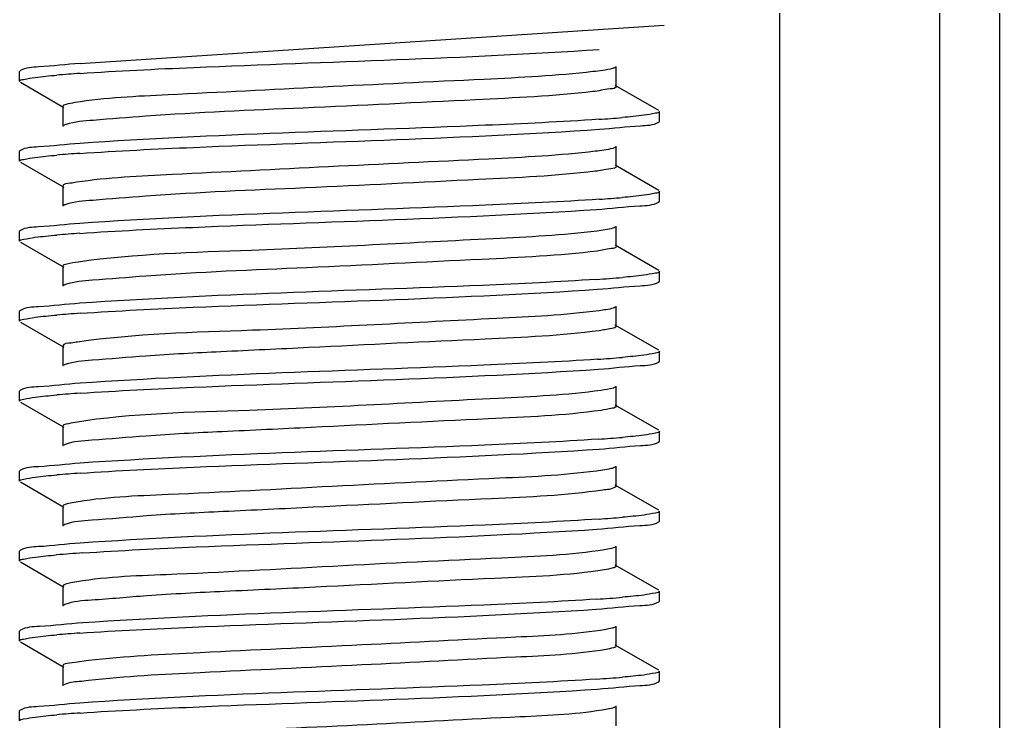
# Model space of a CAD drawing. Extents: x 1382187 to 1725648, y 860327 to 1571294.
# Drawn here: x 1506708.5 to 1507000.2, y 1252472 to 1252681.1 of the extents above; entities that cross this region are included whole.
import ezdxf

# ---------------------------------------------------------------- set-up
doc = ezdxf.new("R2010")
doc.units = 0
doc.header["$LTSCALE"] = 1000
doc.header["$MEASUREMENT"] = 0

msp = doc.modelspace()

# ---------------------------------------------------------------- linework, layer by layer
at = {"linetype": 'Continuous'}
for p, q in [((1506934.68, 1253335.18), (1506934.68, 1248594.16)), ((1506982.31, 1253335.18), (1506982.31, 1248594.16)), ((1507000.17, 1253335.18), (1507000.17, 1248594.16)), ((1506726.45, 1252668.02), (1506900.39, 1252679.44)), ((1506708.69, 1252665.91), (1506708.46, 1252665.65)), ((1506708.46, 1252662.67), (1506708.46, 1252665.65)), ((1506708.46, 1252662.67), (1506708.46, 1252665.65)), ((1506886.07, 1252661.19), (1506886.07, 1252667.14)), ((1506708.69, 1252662.41), (1506721.61, 1252654.93)), ((1506898.74, 1252654.01), (1506885.81, 1252661.49)), ((1506721.35, 1252655.23), (1506721.35, 1252649.28)), ((1506898.96, 1252650.77), (1506898.96, 1252653.74)), ((1506898.96, 1252650.77), (1506898.96, 1252653.74)), ((1506898.74, 1252650.51), (1506898.96, 1252650.77)), ((1506708.69, 1252642.1), (1506708.46, 1252641.84)), ((1506708.46, 1252638.86), (1506708.46, 1252641.84)), ((1506708.46, 1252638.86), (1506708.46, 1252641.84)), ((1506886.07, 1252637.37), (1506886.07, 1252643.33)), ((1506708.69, 1252638.6), (1506721.61, 1252631.12)), ((1506898.74, 1252630.19), (1506885.81, 1252637.67)), ((1506721.35, 1252631.42), (1506721.35, 1252625.47)), ((1506898.96, 1252626.96), (1506898.96, 1252629.93)), ((1506898.96, 1252626.96), (1506898.96, 1252629.93)), ((1506898.74, 1252626.69), (1506898.96, 1252626.96)), ((1506708.69, 1252618.29), (1506708.46, 1252618.03)), ((1506886.07, 1252613.56), (1506886.07, 1252619.51)), ((1506708.46, 1252615.05), (1506708.46, 1252618.03)), ((1506708.46, 1252615.05), (1506708.46, 1252618.03)), ((1506708.69, 1252614.79), (1506721.61, 1252607.31)), ((1506898.74, 1252606.38), (1506885.81, 1252613.86)), ((1506721.35, 1252607.61), (1506721.35, 1252601.65)), ((1506898.96, 1252603.14), (1506898.96, 1252606.12)), ((1506898.96, 1252603.14), (1506898.96, 1252606.12)), ((1506898.74, 1252602.88), (1506898.96, 1252603.14)), ((1506886.07, 1252589.75), (1506886.07, 1252595.7)), ((1506708.69, 1252594.47), (1506708.46, 1252594.21)), ((1506708.46, 1252591.24), (1506708.46, 1252594.21)), ((1506708.46, 1252591.24), (1506708.46, 1252594.21)), ((1506708.69, 1252590.97), (1506721.61, 1252583.49)), ((1506898.74, 1252582.57), (1506885.81, 1252590.05)), ((1506721.35, 1252583.79), (1506721.35, 1252577.84)), ((1506898.96, 1252579.33), (1506898.96, 1252582.31)), ((1506722.06, 1252578.34), (1506721.61, 1252578.14)), ((1506898.74, 1252579.07), (1506898.96, 1252579.33)), ((1506886.07, 1252565.93), (1506886.07, 1252571.89)), ((1506708.69, 1252570.66), (1506708.46, 1252570.4)), ((1506708.46, 1252567.42), (1506708.46, 1252570.4)), ((1506708.46, 1252567.42), (1506708.46, 1252570.4)), ((1506708.69, 1252567.16), (1506721.61, 1252559.68)), ((1506898.74, 1252558.75), (1506885.81, 1252566.24)), ((1506721.35, 1252559.98), (1506721.35, 1252554.03)), ((1506898.96, 1252555.52), (1506898.96, 1252558.49)), ((1506898.96, 1252555.52), (1506898.96, 1252558.49)), ((1506722.01, 1252554.51), (1506721.61, 1252554.33)), ((1506898.74, 1252555.26), (1506898.96, 1252555.52)), ((1506708.69, 1252546.85), (1506708.46, 1252546.59)), ((1506708.46, 1252543.61), (1506708.46, 1252546.59)), ((1506708.46, 1252543.61), (1506708.46, 1252546.59)), ((1506886.07, 1252542.12), (1506886.07, 1252548.08)), ((1506708.69, 1252543.35), (1506721.61, 1252535.87)), ((1506898.74, 1252534.94), (1506885.81, 1252542.42)), ((1506721.35, 1252536.17), (1506721.35, 1252530.22)), ((1506898.96, 1252531.7), (1506898.96, 1252534.68)), ((1506898.96, 1252531.7), (1506898.96, 1252534.68)), ((1506721.96, 1252530.68), (1506721.61, 1252530.52)), ((1506898.74, 1252531.44), (1506898.96, 1252531.7)), ((1506708.69, 1252523.03), (1506708.46, 1252522.77)), ((1506708.46, 1252519.8), (1506708.46, 1252522.77)), ((1506708.46, 1252519.8), (1506708.46, 1252522.77)), ((1506886.07, 1252518.31), (1506886.07, 1252524.26)), ((1506708.69, 1252519.54), (1506721.61, 1252512.05)), ((1506898.74, 1252511.13), (1506885.81, 1252518.61)), ((1506721.35, 1252512.36), (1506721.35, 1252506.4)), ((1506898.96, 1252507.89), (1506898.96, 1252510.87)), ((1506898.96, 1252507.89), (1506898.96, 1252510.87)), ((1506898.74, 1252507.63), (1506898.96, 1252507.89)), ((1506721.93, 1252506.85), (1506721.61, 1252506.7)), ((1506708.69, 1252499.22), (1506708.46, 1252498.96)), ((1506708.46, 1252495.98), (1506708.46, 1252498.96)), ((1506708.46, 1252495.98), (1506708.46, 1252498.96)), ((1506886.07, 1252494.5), (1506886.07, 1252500.45)), ((1506708.69, 1252495.72), (1506721.61, 1252488.24)), ((1506898.74, 1252487.32), (1506885.81, 1252494.8)), ((1506721.35, 1252488.54), (1506721.35, 1252482.59)), ((1506898.96, 1252484.08), (1506898.96, 1252487.05)), ((1506898.96, 1252484.08), (1506898.96, 1252487.05)), ((1506898.74, 1252483.82), (1506898.96, 1252484.08)), ((1506708.69, 1252475.41), (1506708.46, 1252475.15)), ((1506886.07, 1252470.68), (1506886.07, 1252476.64)), ((1506708.46, 1252472.17), (1506708.46, 1252475.15)), ((1506708.46, 1252472.17), (1506708.46, 1252475.15))]:
    msp.add_line(p, q, dxfattribs=at)
for centre, radius, start, end in [((1506753.83, 1252256.21), 409.75, 93.8309, 94.8034), ((1506853.62, 1253059.95), 409.49, 273.831, 274.805), ((1506753.74, 1252233.51), 408.64, 93.8384, 94.8035), ((1506853.73, 1253034.75), 408.1, 273.8416, 274.804), ((1506753.74, 1252209.62), 408.71, 93.8379, 94.8036), ((1506852.65, 1253024.43), 421.63, 273.7501, 274.8057), ((1506753.84, 1252184.61), 409.9, 93.83, 94.8034), ((1506853.06, 1252995.45), 416.44, 273.7834, 274.8062), ((1506753.86, 1252160.53), 410.18, 93.8281, 94.8033), ((1506853.39, 1252967.52), 412.32, 273.8111, 274.8058), ((1506753.83, 1252137.12), 409.77, 93.8308, 94.8034), ((1506853.61, 1252940.96), 409.56, 273.8305, 274.805), ((1506754.87, 1252100.3), 422.82, 93.743, 94.805), ((1506852.77, 1252927.67), 420.12, 273.7591, 274.8063), ((1506753.74, 1252090.61), 408.65, 93.8383, 94.8036), ((1506852.64, 1252905.55), 421.81, 273.7489, 274.8056), ((1506753.84, 1252065.57), 409.88, 93.8301, 94.8034)]:
    msp.add_arc(centre, radius, start, end, dxfattribs=at)
for points, knots in [([(1506726.45, 1252665.04), (1506737.73, 1252665.81), (1506789.24, 1252668.29), (1506840.81, 1252669.48), (1506880.98, 1252672.21)], [0, 0, 0, 0, 0.219207, 1, 1, 1, 1]), ([(1506726.48, 1252668.02), (1506722.36, 1252667.74), (1506716.59, 1252666.94), (1506710.29, 1252666.83), (1506708.69, 1252665.91)], [0, 0, 0, 0, 0.690341, 1, 1, 1, 1]), ([(1506879.16, 1252665.57), (1506868.38, 1252664.34), (1506841.56, 1252662.99), (1506799.37, 1252661.04), (1506758.79, 1252658.89), (1506734.05, 1252657.81), (1506724.87, 1252656.34)], [0, 0, 0, 0, 0.210492, 0.520764, 0.819615, 1, 1, 1, 1]), ([(1506885.81, 1252666.84), (1506885.56, 1252666.69), (1506883.37, 1252666.02), (1506881.11, 1252665.8), (1506879.16, 1252665.57)], [0, 0, 0, 0, 0.130925, 1, 1, 1, 1]), ([(1506708.46, 1252662.67), (1506708.46, 1252663.11), (1506710.75, 1252663.39), (1506711.91, 1252663.71), (1506713.06, 1252663.86)], [0, 0, 0, 0, 0.271512, 1, 1, 1, 1]), ([(1506879.16, 1252659.62), (1506867.54, 1252658.29), (1506838.75, 1252656.94), (1506794.4, 1252654.71), (1506756.37, 1252653.22), (1506732.92, 1252651.25), (1506724.89, 1252650.65), (1506722.28, 1252649.85)], [0, 0, 0, 0, 0.223118, 0.549331, 0.848052, 0.947905, 1, 1, 1, 1]), ([(1506886.07, 1252661.19), (1506886.08, 1252660.55), (1506882.56, 1252660.32), (1506880.89, 1252659.82), (1506879.16, 1252659.62)], [0, 0, 0, 0, 0.268344, 1, 1, 1, 1]), ([(1506724.87, 1252656.34), (1506723.98, 1252656.2), (1506723.03, 1252655.97), (1506721.35, 1252655.58), (1506721.35, 1252655.23)], [0, 0, 0, 0, 0.719855, 1, 1, 1, 1]), ([(1506898.96, 1252653.74), (1506898.96, 1252653.31), (1506896.7, 1252653.03), (1506895.55, 1252652.72), (1506894.4, 1252652.57)], [0, 0, 0, 0, 0.27162, 1, 1, 1, 1]), ([(1506880.98, 1252651.38), (1506869.7, 1252650.61), (1506818.19, 1252648.13), (1506766.62, 1252646.94), (1506726.45, 1252644.21)], [0, 0, 0, 0, 0.219225, 1, 1, 1, 1]), ([(1506881.07, 1252648.41), (1506885.16, 1252648.69), (1506890.89, 1252649.48), (1506897.14, 1252649.59), (1506898.74, 1252650.51)], [0, 0, 0, 0, 0.690204, 1, 1, 1, 1]), ([(1506722.28, 1252649.85), (1506722.15, 1252649.81), (1506721.92, 1252649.73), (1506721.7, 1252649.63), (1506721.61, 1252649.58)], [0, 0, 0, 0, 0.565422, 1, 1, 1, 1]), ([(1506726.38, 1252641.22), (1506737.67, 1252641.99), (1506789.23, 1252644.48), (1506840.86, 1252645.67), (1506881.07, 1252648.41)], [0, 0, 0, 0, 0.219144, 1, 1, 1, 1]), ([(1506726.45, 1252644.21), (1506722.34, 1252643.93), (1506716.57, 1252643.13), (1506710.29, 1252643.02), (1506708.69, 1252642.1)], [0, 0, 0, 0, 0.690315, 1, 1, 1, 1]), ([(1506879.81, 1252641.84), (1506869.29, 1252640.57), (1506842.79, 1252639.26), (1506800.83, 1252637.28), (1506759.93, 1252635.17), (1506734.82, 1252634.02), (1506725.36, 1252632.61)], [0, 0, 0, 0, 0.205418, 0.513768, 0.814544, 1, 1, 1, 1]), ([(1506885.81, 1252643.02), (1506885.58, 1252642.89), (1506883.61, 1252642.26), (1506881.57, 1252642.05), (1506879.81, 1252641.84)], [0, 0, 0, 0, 0.133703, 1, 1, 1, 1]), ([(1506708.46, 1252638.86), (1506708.46, 1252639.29), (1506710.74, 1252639.58), (1506711.89, 1252639.89), (1506713.04, 1252640.04)], [0, 0, 0, 0, 0.271571, 1, 1, 1, 1]), ([(1506879.81, 1252635.89), (1506868.3, 1252634.5), (1506839.45, 1252633.18), (1506794.89, 1252630.9), (1506756.47, 1252629.44), (1506732.83, 1252627.41), (1506724.77, 1252626.84), (1506722.19, 1252626.01)], [0, 0, 0, 0, 0.220204, 0.547586, 0.848383, 0.94851, 1, 1, 1, 1]), ([(1506886.07, 1252637.37), (1506886.08, 1252636.79), (1506882.91, 1252636.51), (1506881.38, 1252636.07), (1506879.81, 1252635.89)], [0, 0, 0, 0, 0.269649, 1, 1, 1, 1]), ([(1506725.36, 1252632.61), (1506724.78, 1252632.52), (1506723.64, 1252632.2), (1506721.36, 1252632.23), (1506721.35, 1252631.42)], [0, 0, 0, 0, 0.421018, 1, 1, 1, 1]), ([(1506898.96, 1252629.93), (1506898.96, 1252629.5), (1506896.69, 1252629.21), (1506895.54, 1252628.9), (1506894.4, 1252628.75)], [0, 0, 0, 0, 0.271621, 1, 1, 1, 1]), ([(1506881.07, 1252627.57), (1506869.79, 1252626.8), (1506818.23, 1252624.32), (1506766.6, 1252623.13), (1506726.38, 1252620.39)], [0, 0, 0, 0, 0.219059, 1, 1, 1, 1]), ([(1506722.19, 1252626.01), (1506722.08, 1252625.97), (1506721.88, 1252625.9), (1506721.69, 1252625.81), (1506721.61, 1252625.77)], [0, 0, 0, 0, 0.559972, 1, 1, 1, 1]), ([(1506726.39, 1252617.41), (1506737.57, 1252618.17), (1506788.85, 1252620.65), (1506840.19, 1252621.86), (1506880.23, 1252624.54)], [0, 0, 0, 0, 0.218315, 1, 1, 1, 1]), ([(1506880.23, 1252624.54), (1506884.52, 1252624.82), (1506890.52, 1252625.66), (1506897.07, 1252625.74), (1506898.74, 1252626.69)], [0, 0, 0, 0, 0.691064, 1, 1, 1, 1]), ([(1506726.38, 1252620.39), (1506722.29, 1252620.11), (1506716.55, 1252619.31), (1506710.29, 1252619.2), (1506708.69, 1252618.29)], [0, 0, 0, 0, 0.690246, 1, 1, 1, 1]), ([(1506885.81, 1252619.21), (1506885.6, 1252619.09), (1506883.83, 1252618.5), (1506882, 1252618.3), (1506880.43, 1252618.1)], [0, 0, 0, 0, 0.136714, 1, 1, 1, 1]), ([(1506708.46, 1252615.05), (1506708.46, 1252615.48), (1506710.74, 1252615.77), (1506711.89, 1252616.08), (1506713.04, 1252616.23)], [0, 0, 0, 0, 0.271569, 1, 1, 1, 1]), ([(1506880.43, 1252618.1), (1506870.17, 1252616.8), (1506835.79, 1252615.17), (1506784.34, 1252612.26), (1506742.96, 1252611.27), (1506725.89, 1252608.87)], [0, 0, 0, 0, 0.200359, 0.665926, 1, 1, 1, 1]), ([(1506886.07, 1252613.56), (1506886.08, 1252613.03), (1506883.25, 1252612.72), (1506881.84, 1252612.33), (1506880.43, 1252612.15)], [0, 0, 0, 0, 0.271205, 1, 1, 1, 1]), ([(1506880.43, 1252612.15), (1506869.03, 1252610.71), (1506840.16, 1252609.43), (1506795.4, 1252607.1), (1506756.62, 1252605.66), (1506732.78, 1252603.58), (1506724.68, 1252603.04), (1506722.12, 1252602.17)], [0, 0, 0, 0, 0.217121, 0.545559, 0.848485, 0.948981, 1, 1, 1, 1]), ([(1506725.89, 1252608.87), (1506724.75, 1252608.71), (1506723.58, 1252608.41), (1506721.35, 1252608.04), (1506721.35, 1252607.61)], [0, 0, 0, 0, 0.725085, 1, 1, 1, 1]), ([(1506880.23, 1252603.7), (1506868.91, 1252602.94), (1506817.63, 1252600.49), (1506766.28, 1252599.29), (1506726.39, 1252596.58)], [0, 0, 0, 0, 0.221032, 1, 1, 1, 1]), ([(1506898.96, 1252606.12), (1506898.96, 1252605.68), (1506896.63, 1252605.4), (1506895.45, 1252605.08), (1506894.28, 1252604.92)], [0, 0, 0, 0, 0.271165, 1, 1, 1, 1]), ([(1506722.12, 1252602.17), (1506722.02, 1252602.14), (1506721.85, 1252602.07), (1506721.68, 1252602), (1506721.61, 1252601.96)], [0, 0, 0, 0, 0.555073, 1, 1, 1, 1]), ([(1506726.46, 1252593.6), (1506737.68, 1252594.37), (1506789.04, 1252596.84), (1506840.47, 1252598.05), (1506880.54, 1252600.75)], [0, 0, 0, 0, 0.218794, 1, 1, 1, 1]), ([(1506880.54, 1252600.75), (1506884.76, 1252601.03), (1506890.66, 1252601.85), (1506897.1, 1252601.94), (1506898.74, 1252602.88)], [0, 0, 0, 0, 0.69076, 1, 1, 1, 1]), ([(1506726.39, 1252596.58), (1506722.29, 1252596.3), (1506716.55, 1252595.5), (1506710.29, 1252595.39), (1506708.69, 1252594.47)], [0, 0, 0, 0, 0.690251, 1, 1, 1, 1]), ([(1506885.81, 1252595.4), (1506885.61, 1252595.28), (1506884.05, 1252594.75), (1506882.41, 1252594.55), (1506881.01, 1252594.37)], [0, 0, 0, 0, 0.139964, 1, 1, 1, 1]), ([(1506708.46, 1252591.24), (1506708.46, 1252591.67), (1506710.75, 1252591.95), (1506711.91, 1252592.27), (1506713.06, 1252592.42)], [0, 0, 0, 0, 0.271503, 1, 1, 1, 1]), ([(1506881.01, 1252594.37), (1506870.87, 1252593.01), (1506836.39, 1252591.42), (1506784.7, 1252588.43), (1506742.94, 1252587.5), (1506725.73, 1252585.04)], [0, 0, 0, 0, 0.197233, 0.664604, 1, 1, 1, 1]), ([(1506886.07, 1252589.75), (1506886.08, 1252589.27), (1506883.57, 1252588.92), (1506882.28, 1252588.58), (1506881.01, 1252588.41)], [0, 0, 0, 0, 0.272967, 1, 1, 1, 1]), ([(1506881.01, 1252588.41), (1506869.75, 1252586.91), (1506840.88, 1252585.65), (1506803.34, 1252583.79), (1506769.7, 1252582.18), (1506748.12, 1252581.14), (1506732.76, 1252579.74), (1506724.6, 1252579.23), (1506722.06, 1252578.34)], [0, 0, 0, 0, 0.213883, 0.543283, 0.707942, 0.848388, 0.949336, 1, 1, 1, 1]), ([(1506725.73, 1252585.04), (1506725.09, 1252584.94), (1506723.86, 1252584.59), (1506721.35, 1252584.68), (1506721.35, 1252583.79)], [0, 0, 0, 0, 0.42179, 1, 1, 1, 1]), ([(1506898.96, 1252582.31), (1506898.96, 1252581.87), (1506896.66, 1252581.59), (1506895.5, 1252581.27), (1506894.34, 1252581.12)], [0, 0, 0, 0, 0.27139, 1, 1, 1, 1]), ([(1506880.54, 1252579.91), (1506869.24, 1252579.15), (1506817.88, 1252576.68), (1506766.46, 1252575.49), (1506726.46, 1252572.77)], [0, 0, 0, 0, 0.220239, 1, 1, 1, 1]), ([(1506880.8, 1252576.95), (1506884.95, 1252577.23), (1506890.77, 1252578.04), (1506897.12, 1252578.14), (1506898.74, 1252579.07)], [0, 0, 0, 0, 0.690501, 1, 1, 1, 1]), ([(1506726.48, 1252569.79), (1506737.73, 1252570.56), (1506789.17, 1252573.03), (1506840.68, 1252574.23), (1506880.8, 1252576.95)], [0, 0, 0, 0, 0.219088, 1, 1, 1, 1]), ([(1506726.46, 1252572.77), (1506722.35, 1252572.49), (1506716.58, 1252571.69), (1506710.29, 1252571.58), (1506708.69, 1252570.66)], [0, 0, 0, 0, 0.690324, 1, 1, 1, 1]), ([(1506885.81, 1252571.59), (1506885.63, 1252571.48), (1506884.25, 1252570.99), (1506882.8, 1252570.8), (1506881.57, 1252570.63)], [0, 0, 0, 0, 0.143518, 1, 1, 1, 1]), ([(1506708.46, 1252567.42), (1506708.46, 1252567.86), (1506710.75, 1252568.14), (1506711.91, 1252568.46), (1506713.07, 1252568.61)], [0, 0, 0, 0, 0.27149, 1, 1, 1, 1]), ([(1506881.57, 1252570.63), (1506871.42, 1252569.2), (1506836.43, 1252567.67), (1506784.34, 1252564.47), (1506742.1, 1252563.81), (1506724.96, 1252561.11)], [0, 0, 0, 0, 0.195888, 0.668212, 1, 1, 1, 1]), ([(1506886.07, 1252565.93), (1506886.07, 1252565.5), (1506883.86, 1252565.14), (1506882.7, 1252564.83), (1506881.57, 1252564.68)], [0, 0, 0, 0, 0.275042, 1, 1, 1, 1]), ([(1506881.57, 1252564.68), (1506870.46, 1252563.11), (1506841.59, 1252561.91), (1506803.99, 1252560), (1506770.05, 1252558.38), (1506748.23, 1252557.34), (1506732.76, 1252555.91), (1506724.53, 1252555.43), (1506722.01, 1252554.51)], [0, 0, 0, 0, 0.210506, 0.540786, 0.706621, 0.84812, 0.949594, 1, 1, 1, 1]), ([(1506724.96, 1252561.11), (1506724.05, 1252560.96), (1506723.09, 1252560.73), (1506721.35, 1252560.34), (1506721.35, 1252559.98)], [0, 0, 0, 0, 0.720573, 1, 1, 1, 1]), ([(1506898.96, 1252558.49), (1506898.96, 1252558.06), (1506896.69, 1252557.78), (1506895.53, 1252557.46), (1506894.38, 1252557.31)], [0, 0, 0, 0, 0.271542, 1, 1, 1, 1]), ([(1506880.8, 1252556.11), (1506869.51, 1252555.35), (1506818.07, 1252552.87), (1506766.57, 1252551.68), (1506726.48, 1252548.96)], [0, 0, 0, 0, 0.219626, 1, 1, 1, 1]), ([(1506880.97, 1252553.15), (1506885.08, 1252553.43), (1506890.85, 1252554.23), (1506897.13, 1252554.34), (1506898.74, 1252555.26)], [0, 0, 0, 0, 0.690315, 1, 1, 1, 1]), ([(1506726.45, 1252545.98), (1506737.73, 1252546.74), (1506789.24, 1252549.23), (1506840.81, 1252550.42), (1506880.97, 1252553.15)], [0, 0, 0, 0, 0.219207, 1, 1, 1, 1]), ([(1506726.48, 1252548.96), (1506722.36, 1252548.68), (1506716.59, 1252547.88), (1506710.29, 1252547.77), (1506708.69, 1252546.85)], [0, 0, 0, 0, 0.690341, 1, 1, 1, 1]), ([(1506882.09, 1252546.89), (1506871.92, 1252545.37), (1506844.98, 1252544.21), (1506801.84, 1252542.08), (1506759.48, 1252539.76), (1506733.52, 1252538.84), (1506724.12, 1252537.15)], [0, 0, 0, 0, 0.195054, 0.509751, 0.81902, 1, 1, 1, 1]), ([(1506885.81, 1252547.77), (1506885.41, 1252547.54), (1506884.15, 1252547.24), (1506882.9, 1252547.01), (1506882.09, 1252546.89)], [0, 0, 0, 0, 0.361946, 1, 1, 1, 1]), ([(1506708.46, 1252543.61), (1506708.46, 1252544.04), (1506710.75, 1252544.33), (1506711.91, 1252544.64), (1506713.06, 1252544.79)], [0, 0, 0, 0, 0.271511, 1, 1, 1, 1]), ([(1506882.09, 1252540.94), (1506871.14, 1252539.3), (1506842.3, 1252538.17), (1506804.65, 1252536.21), (1506770.43, 1252534.59), (1506748.37, 1252533.55), (1506732.77, 1252532.08), (1506724.48, 1252531.63), (1506721.96, 1252530.68)], [0, 0, 0, 0, 0.207, 0.538089, 0.705109, 0.8477, 0.949766, 1, 1, 1, 1]), ([(1506886.07, 1252542.12), (1506886.07, 1252541.99), (1506884.71, 1252541.04), (1506883.36, 1252541.13), (1506882.09, 1252540.94)], [0, 0, 0, 0, 0.092175, 1, 1, 1, 1]), ([(1506724.12, 1252537.15), (1506723.42, 1252537.03), (1506722.64, 1252536.85), (1506721.35, 1252536.45), (1506721.35, 1252536.17)], [0, 0, 0, 0, 0.714305, 1, 1, 1, 1]), ([(1506898.96, 1252534.68), (1506898.96, 1252534.25), (1506896.7, 1252533.96), (1506895.55, 1252533.65), (1506894.4, 1252533.5)], [0, 0, 0, 0, 0.271618, 1, 1, 1, 1]), ([(1506880.97, 1252532.31), (1506869.69, 1252531.55), (1506818.19, 1252529.07), (1506766.62, 1252527.87), (1506726.45, 1252525.14)], [0, 0, 0, 0, 0.219234, 1, 1, 1, 1]), ([(1506880.32, 1252529.29), (1506884.58, 1252529.58), (1506890.56, 1252530.41), (1506897.08, 1252530.49), (1506898.74, 1252531.44)], [0, 0, 0, 0, 0.690986, 1, 1, 1, 1]), ([(1506727.26, 1252522.22), (1506738.5, 1252522.97), (1506789.51, 1252525.42), (1506840.59, 1252526.63), (1506880.32, 1252529.29)], [0, 0, 0, 0, 0.220435, 1, 1, 1, 1]), ([(1506726.45, 1252525.14), (1506722.34, 1252524.86), (1506716.58, 1252524.06), (1506710.29, 1252523.96), (1506708.69, 1252523.03)], [0, 0, 0, 0, 0.690316, 1, 1, 1, 1]), ([(1506882.59, 1252523.16), (1506872.5, 1252521.54), (1506845.41, 1252520.46), (1506801.94, 1252518.28), (1506759.24, 1252515.88), (1506733.09, 1252515.06), (1506723.76, 1252513.28)], [0, 0, 0, 0, 0.192604, 0.509424, 0.820982, 1, 1, 1, 1]), ([(1506885.81, 1252523.96), (1506885.46, 1252523.76), (1506884.36, 1252523.47), (1506883.28, 1252523.27), (1506882.59, 1252523.16)], [0, 0, 0, 0, 0.367593, 1, 1, 1, 1]), ([(1506708.46, 1252519.8), (1506708.46, 1252520.24), (1506710.81, 1252520.52), (1506711.99, 1252520.84), (1506713.17, 1252520.99)], [0, 0, 0, 0, 0.271089, 1, 1, 1, 1]), ([(1506882.59, 1252517.2), (1506871.81, 1252515.48), (1506843, 1252514.43), (1506805.33, 1252512.42), (1506770.83, 1252510.79), (1506748.53, 1252509.76), (1506732.8, 1252508.25), (1506724.43, 1252507.83), (1506721.93, 1252506.85)], [0, 0, 0, 0, 0.203373, 0.535211, 0.703427, 0.847147, 0.949865, 1, 1, 1, 1]), ([(1506886.07, 1252518.31), (1506886.07, 1252517.96), (1506884.41, 1252517.57), (1506883.46, 1252517.34), (1506882.59, 1252517.2)], [0, 0, 0, 0, 0.280331, 1, 1, 1, 1]), ([(1506723.76, 1252513.28), (1506723.15, 1252513.16), (1506722.46, 1252513), (1506721.35, 1252512.61), (1506721.35, 1252512.36)], [0, 0, 0, 0, 0.710691, 1, 1, 1, 1]), ([(1506898.96, 1252510.87), (1506898.96, 1252510.43), (1506896.64, 1252510.15), (1506895.47, 1252509.83), (1506894.3, 1252509.68)], [0, 0, 0, 0, 0.271257, 1, 1, 1, 1]), ([(1506880.32, 1252508.46), (1506869.11, 1252507.71), (1506818.09, 1252505.26), (1506767.01, 1252504.03), (1506727.26, 1252501.38)], [0, 0, 0, 0, 0.219935, 1, 1, 1, 1]), ([(1506880.22, 1252505.47), (1506884.51, 1252505.76), (1506890.52, 1252506.59), (1506897.07, 1252506.67), (1506898.74, 1252507.63)], [0, 0, 0, 0, 0.691075, 1, 1, 1, 1]), ([(1506726.38, 1252498.35), (1506737.56, 1252499.11), (1506788.84, 1252501.58), (1506840.18, 1252502.8), (1506880.22, 1252505.47)], [0, 0, 0, 0, 0.218297, 1, 1, 1, 1]), ([(1506727.26, 1252501.38), (1506722.96, 1252501.1), (1506716.94, 1252500.26), (1506710.36, 1252500.18), (1506708.69, 1252499.22)], [0, 0, 0, 0, 0.691141, 1, 1, 1, 1]), ([(1506883.05, 1252499.42), (1506874.17, 1252497.9), (1506849.83, 1252496.9), (1506809.59, 1252494.69), (1506767.19, 1252492.77), (1506740.03, 1252491.4), (1506728.99, 1252490.19)], [0, 0, 0, 0, 0.175014, 0.471824, 0.784132, 1, 1, 1, 1]), ([(1506885.81, 1252500.15), (1506885.5, 1252499.97), (1506884.57, 1252499.71), (1506883.64, 1252499.52), (1506883.05, 1252499.42)], [0, 0, 0, 0, 0.373885, 1, 1, 1, 1]), ([(1506708.46, 1252495.98), (1506708.46, 1252496.42), (1506710.74, 1252496.7), (1506711.89, 1252497.02), (1506713.04, 1252497.16)], [0, 0, 0, 0, 0.271572, 1, 1, 1, 1]), ([(1506883.05, 1252493.47), (1506874.17, 1252491.95), (1506849.83, 1252490.95), (1506809.59, 1252488.73), (1506767.19, 1252486.82), (1506740.03, 1252485.44), (1506728.99, 1252484.23)], [0, 0, 0, 0, 0.175014, 0.471824, 0.784132, 1, 1, 1, 1]), ([(1506886.07, 1252494.5), (1506886.07, 1252494.19), (1506884.65, 1252493.79), (1506883.81, 1252493.6), (1506883.05, 1252493.47)], [0, 0, 0, 0, 0.283723, 1, 1, 1, 1]), ([(1506728.99, 1252490.19), (1506727.08, 1252489.98), (1506725.25, 1252489.42), (1506721.35, 1252489.24), (1506721.35, 1252488.54)], [0, 0, 0, 0, 0.732819, 1, 1, 1, 1]), ([(1506898.96, 1252487.05), (1506898.96, 1252486.61), (1506896.63, 1252486.33), (1506895.45, 1252486.01), (1506894.27, 1252485.86)], [0, 0, 0, 0, 0.271157, 1, 1, 1, 1]), ([(1506728.99, 1252484.23), (1506728.06, 1252484.13), (1506725.62, 1252483.77), (1506722.97, 1252483.68), (1506721.61, 1252482.89)], [0, 0, 0, 0, 0.371801, 1, 1, 1, 1]), ([(1506880.22, 1252484.64), (1506868.9, 1252483.88), (1506817.62, 1252481.42), (1506766.28, 1252480.23), (1506726.38, 1252477.51)], [0, 0, 0, 0, 0.22106, 1, 1, 1, 1]), ([(1506726.46, 1252474.54), (1506737.68, 1252475.3), (1506789.04, 1252477.78), (1506840.46, 1252478.98), (1506880.53, 1252481.68)], [0, 0, 0, 0, 0.218782, 1, 1, 1, 1]), ([(1506880.53, 1252481.68), (1506884.75, 1252481.96), (1506890.65, 1252482.78), (1506897.1, 1252482.88), (1506898.74, 1252483.82)], [0, 0, 0, 0, 0.69077, 1, 1, 1, 1]), ([(1506726.38, 1252477.51), (1506722.29, 1252477.23), (1506716.55, 1252476.44), (1506710.29, 1252476.33), (1506708.69, 1252475.41)], [0, 0, 0, 0, 0.690248, 1, 1, 1, 1]), ([(1506883.48, 1252475.68), (1506874.89, 1252474.1), (1506850.94, 1252473.19), (1506811.05, 1252470.92), (1506768.45, 1252469.03), (1506740.98, 1252467.64), (1506729.7, 1252466.45)], [0, 0, 0, 0, 0.169916, 0.464788, 0.779028, 1, 1, 1, 1]), ([(1506885.81, 1252476.34), (1506885.54, 1252476.18), (1506884.76, 1252475.94), (1506883.97, 1252475.77), (1506883.48, 1252475.68)], [0, 0, 0, 0, 0.380929, 1, 1, 1, 1]), ([(1506708.46, 1252472.17), (1506708.46, 1252472.61), (1506710.75, 1252472.89), (1506711.91, 1252473.2), (1506713.06, 1252473.35)], [0, 0, 0, 0, 0.271504, 1, 1, 1, 1])]:
    msp.add_open_spline(points, degree=3, knots=knots, dxfattribs=at)
for points in [[(1506713.06, 1252663.86), (1506715.2, 1252664.13), (1506717.36, 1252664.33), (1506719.52, 1252664.52)], [(1506894.4, 1252652.57), (1506892.25, 1252652.29), (1506890.08, 1252652.09), (1506887.92, 1252651.9)], [(1506713.04, 1252640.04), (1506715.19, 1252640.32), (1506717.36, 1252640.52), (1506719.52, 1252640.71)], [(1506894.4, 1252628.75), (1506892.24, 1252628.47), (1506890.07, 1252628.27), (1506887.91, 1252628.09)], [(1506713.04, 1252616.23), (1506715.19, 1252616.51), (1506717.36, 1252616.71), (1506719.52, 1252616.89)], [(1506894.28, 1252604.92), (1506892.18, 1252604.66), (1506890.08, 1252604.46), (1506887.98, 1252604.28)], [(1506713.06, 1252592.42), (1506715.21, 1252592.7), (1506717.36, 1252592.9), (1506719.52, 1252593.08)], [(1506894.34, 1252581.12), (1506892.22, 1252580.85), (1506890.09, 1252580.65), (1506887.96, 1252580.47)], [(1506713.07, 1252568.61), (1506715.21, 1252568.88), (1506717.36, 1252569.08), (1506719.51, 1252569.27)], [(1506894.38, 1252557.31), (1506892.24, 1252557.03), (1506890.09, 1252556.83), (1506887.94, 1252556.65)], [(1506713.06, 1252544.79), (1506715.2, 1252545.07), (1506717.36, 1252545.27), (1506719.52, 1252545.45)], [(1506894.4, 1252533.5), (1506892.25, 1252533.22), (1506890.08, 1252533.02), (1506887.92, 1252532.84)], [(1506713.17, 1252520.99), (1506715.26, 1252521.26), (1506717.35, 1252521.46), (1506719.45, 1252521.64)], [(1506894.3, 1252509.68), (1506892.2, 1252509.41), (1506890.09, 1252509.21), (1506887.97, 1252509.03)], [(1506713.04, 1252497.16), (1506715.19, 1252497.44), (1506717.36, 1252497.64), (1506719.52, 1252497.83)], [(1506894.27, 1252485.86), (1506892.18, 1252485.59), (1506890.08, 1252485.4), (1506887.98, 1252485.22)], [(1506713.06, 1252473.35), (1506715.21, 1252473.63), (1506717.36, 1252473.83), (1506719.52, 1252474.02)]]:
    msp.add_open_spline(points, degree=3, dxfattribs=at)

doc.saveas('drawing.dxf')
